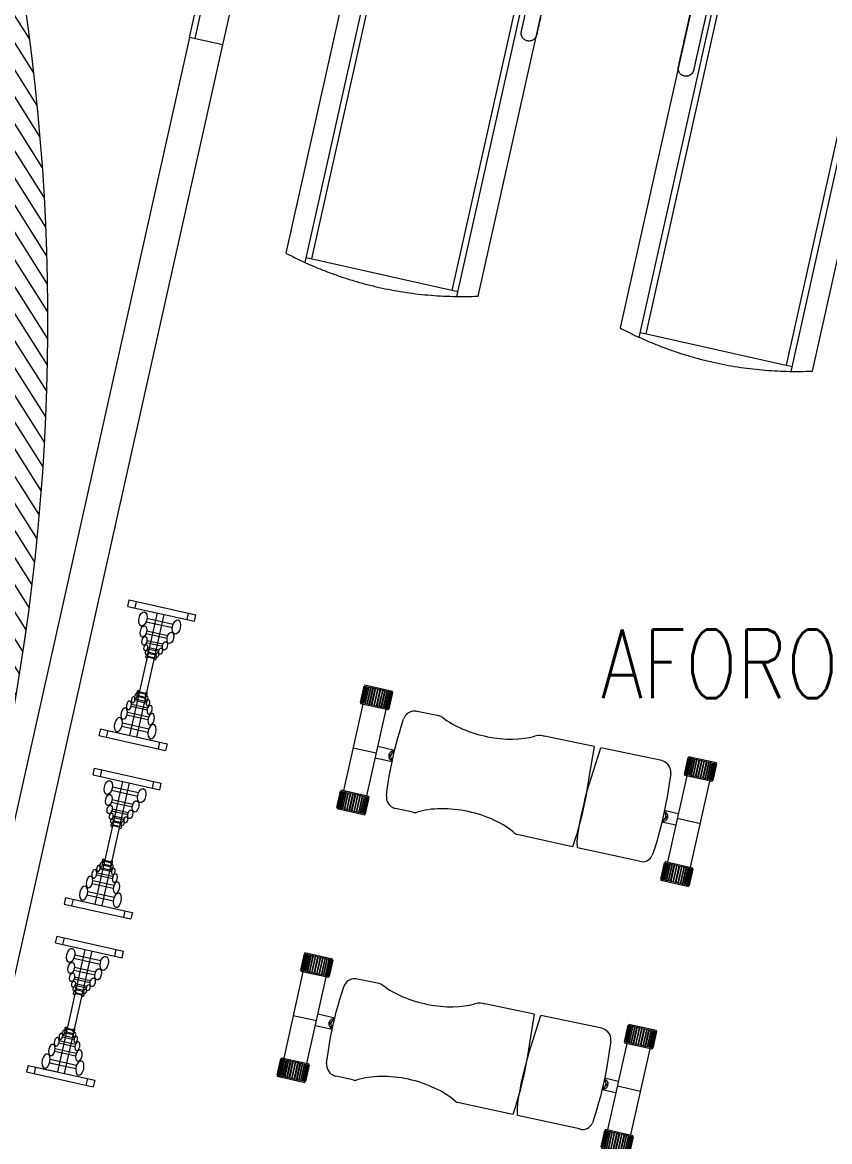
# Model space of a CAD drawing. Header units: inches. Extents: x 0 to 766, y -245 to 236.
# Drawn here: x 203.044 to 206.579, y 89.354 to 94.25 of the extents above; entities that cross this region are included whole.
import ezdxf

# ---------------------------------------------------------------- set-up
doc = ezdxf.new("R2010")
doc.units = ezdxf.units.IN
doc.header["$MEASUREMENT"] = 0
doc.set_wipeout_variables(frame=1)
doc.linetypes.add('HIDDEN', pattern=[0.375, 0.25, -0.125])
for name, color, linetype, lineweight in [('1P$0$A-ESTRUCTURA-HATCH', 251, 'Continuous', 9), ('1P$0$A-ESTRUCTURA-MUROS', 251, 'Continuous', 9), ('1P$0$A-MUROS', 251, 'Continuous', 9), ('A-BARANDAS', 251, 'Continuous', 9), ('DLP_ETAPAS', 251, 'Continuous', 9), ('DLP_HATCH', 251, 'Continuous', 9), ('DLP_MOBILIARIO', 251, 'Continuous', 9), ('DLP_MOBILIARIO FIJO', 251, 'Continuous', 9), ('DLP_MUROS', 251, 'Continuous', 9), ('DLP_PROYECCIONES', 251, 'HIDDEN', 9), ('DLP_TEXTO AMBIENTE', 251, 'Continuous', 9)]:
    doc.layers.add(name, color=color, linetype=linetype, lineweight=lineweight)
doc.styles.add('R100-200', font='romans.shx', dxfattribs={"width": 0.8, "height": 0.3})

# ---------------------------------------------------------------- blocks, each defined once
blk = doc.blocks.new('TEXTOS_PG')
at = {"layer": 'DLP_TEXTO AMBIENTE', "style": 'R100-200', "width": 0.8}
blk.add_text('AFORO: 9 PERSONAS', height=0.3, dxfattribs=at).set_placement((37.471, 61.463, 0))
blk = doc.blocks.new('vr08-11')
for p, q in [((11.4075, 3.1329), (11.5196, 3.1329)), ((11.4075, 2.5031), (11.5196, 2.5031))]:
    blk.add_line(p, q)
for points in [[(9.5062, 3.2498), (11.5061, 3.2498)], [(9.4846, 3.1583), (11.1148, 3.1583)], [(9.5062, 2.4777), (9.5062, 3.1583)], [(9.5062, 3.1329), (11.1346, 3.1329)], [(11.3266, 3.0066), (11.4172, 2.9938)], [(11.217, 2.9644), (11.4851, 2.9644), (11.4851, 2.818)], [(11.2444, 2.9405), (11.4612, 2.9405), (11.4612, 2.818)], [(11.4851, 2.818), (11.4851, 2.6716), (11.217, 2.6716)], [(11.4612, 2.818), (11.4612, 2.6955), (11.2444, 2.6955)], [(11.3266, 2.6294), (11.4172, 2.6422)], [(9.5062, 2.5031), (11.1346, 2.5031)], [(9.4846, 2.4777), (11.1148, 2.4777)], [(11.5061, 2.3862), (9.5062, 2.3862)]]:
    blk.add_lwpolyline(points)
for points, degree in [([(9.5062, 2.3862), (9.3918, 2.818), (9.5062, 3.2498)], 2), ([(11.5061, 3.2498), (11.5638, 2.818), (11.5061, 2.3862)], 2), ([(11.3207, 3.1528), (11.3099, 3.1589), (11.2881, 3.1705), (11.2459, 3.1691), (11.2557, 3.1365), (11.2593, 3.1247)], 5), ([(11.2593, 3.1247), (11.2728, 3.0795), (11.2864, 3.0344)], 2), ([(11.2864, 3.0344), (11.2892, 3.025), (11.292, 3.0157), (11.3073, 3.0093), (11.317, 3.0079), (11.3266, 3.0066)], 5), ([(11.4172, 2.9938), (11.4252, 2.9926), (11.4559, 2.9883), (11.4495, 3.0118), (11.4457, 3.019), (11.4418, 3.0262)], 5), ([(11.2513, 2.818), (11.2513, 2.8585), (11.2493, 2.8999), (11.2444, 2.9405)], 3), ([(11.2444, 2.6955), (11.2493, 2.7361), (11.2513, 2.7775), (11.2513, 2.818)], 3), ([(11.2593, 2.5113), (11.2728, 2.5564), (11.2864, 2.6016)], 2), ([(11.2864, 2.6016), (11.2892, 2.6109), (11.292, 2.6203), (11.3073, 2.6267), (11.317, 2.628), (11.3266, 2.6294)], 5), ([(11.4172, 2.6422), (11.4252, 2.6434), (11.4559, 2.6477), (11.4495, 2.6242), (11.4457, 2.617), (11.4418, 2.6098)], 5), ([(11.3207, 2.4832), (11.3099, 2.4771), (11.2881, 2.4654), (11.2459, 2.4669), (11.2557, 2.4995), (11.2593, 2.5113)], 5)]:
    blk.add_open_spline(points, degree=degree)
blk.add_rational_spline([(11.1288, 2.3862), (10.9542, 2.3862), (10.7797, 2.3862), (10.6773, 2.3862), (10.6573, 2.3862), (10.6432, 2.4003), (10.6432, 2.4203), (10.6432, 2.4402), (10.6573, 2.4544), (10.6773, 2.4544), (10.7424, 2.4544), (10.8797, 2.4544), (11.017, 2.4544), (11.047, 2.4544), (11.0951, 2.4593), (11.1416, 2.4936), (11.2021, 2.6629), (11.2021, 2.818), (11.2021, 2.973), (11.1416, 3.1424), (11.0951, 3.1767), (11.047, 3.1816), (11.017, 3.1816), (10.8797, 3.1816), (10.7424, 3.1816), (10.6773, 3.1816), (10.6573, 3.1816), (10.6432, 3.1957), (10.6432, 3.2157), (10.6432, 3.2357), (10.6573, 3.2498), (10.6773, 3.2498), (10.7797, 3.2498), (10.9542, 3.2498), (11.1288, 3.2498), (11.2333, 3.2498), (11.3989, 3.1627), (11.4871, 3.0351), (11.5061, 2.9193), (11.5061, 2.818), (11.5061, 2.7167), (11.4871, 2.6009), (11.3989, 2.4733), (11.2333, 2.3862), (11.1288, 2.3862)], [1, 1, 1, 1, 0.804737854124, 0.804737854124, 1, 0.804737854124, 0.804737854124, 1, 1, 1, 1, 1, 1, 1, 1, 1, 1, 1, 1, 1, 1, 1, 1, 1, 0.804737854124, 0.804737854124, 1, 0.804737854124, 0.804737854124, 1, 1, 1, 1, 1, 1, 1, 1, 1, 1, 1, 1, 1, 1], degree=3, knots=[-5.094666, -5.094666, -5.094666, -5.094666, -3.743452, -3.743452, -3.743452, -3.392151, -3.392151, -3.392151, -3.04085, -3.04085, -3.04085, -1.689636, -1.689636, -1.689636, -1.126424, -0.563212, 0, 0, 0, 0.563212, 1.126424, 1.689636, 1.689636, 1.689636, 3.04085, 3.04085, 3.04085, 3.392151, 3.392151, 3.392151, 3.743452, 3.743452, 3.743452, 5.094666, 5.094666, 5.094666, 5.849084, 6.603501, 7.357918, 7.357918, 7.357918, 8.112336, 8.866753, 9.621171, 9.621171, 9.621171, 9.621171])
for points, knots in [([(11.4418, 3.0262), (11.4254, 3.0567), (11.3943, 3.1039), (11.3477, 3.137), (11.3207, 3.1528)], [2.5835154, 2.5835154, 2.5835154, 2.5835154, 2.8967464, 3.1775319, 3.1775319, 3.1775319, 3.1775319]), ([(11.2274, 2.818), (11.2274, 2.8611), (11.2249, 2.9102), (11.2179, 2.9586), (11.217, 2.9644)], [0, 0, 0, 0, 0.4247475, 0.4820691, 0.4820691, 0.4820691, 0.4820691]), ([(11.217, 2.6716), (11.2179, 2.6773), (11.2249, 2.7258), (11.2274, 2.7748), (11.2274, 2.818)], [3.2018755, 3.2018755, 3.2018755, 3.2018755, 3.2591971, 3.6839446, 3.6839446, 3.6839446, 3.6839446]), ([(11.4418, 2.6098), (11.4254, 2.5793), (11.3943, 2.532), (11.3477, 2.499), (11.3207, 2.4832)], [2.5835154, 2.5835154, 2.5835154, 2.5835154, 2.8967464, 3.1775319, 3.1775319, 3.1775319, 3.1775319])]:
    blk.add_open_spline(points, degree=3, knots=knots)
blk = doc.blocks.new('xref_plantas_torre c y d-2020.07.30$0$fjui')
for p, q in [((2894.7916, 1358.3697), (2894.7693, 1358.3696)), ((2895.2058, 1358.3697), (2895.2281, 1358.3696)), ((2894.7916, 1358.3447), (2894.7693, 1358.3446)), ((2895.2058, 1358.3447), (2895.2281, 1358.3446)), ((2894.8143, 1358.2136), (2894.8144, 1358.3021)), ((2894.826, 1358.2135), (2894.826, 1358.3024)), ((2894.8549, 1358.223), (2894.8549, 1358.2938)), ((2894.8643, 1358.223), (2894.8643, 1358.2941)), ((2894.8854, 1358.2323), (2894.8855, 1358.2866)), ((2894.8926, 1358.2323), (2894.8926, 1358.2868)), ((2894.907, 1358.2404), (2894.907, 1358.2792)), ((2894.9121, 1358.2404), (2894.9121, 1358.2794)), ((2895.0823, 1358.2373), (2895.0823, 1358.2763)), ((2895.0875, 1358.2373), (2895.0875, 1358.2761)), ((2895.1019, 1358.2292), (2895.1019, 1358.2837)), ((2895.109, 1358.2292), (2895.109, 1358.2835)), ((2895.1302, 1358.2199), (2895.1302, 1358.291)), ((2895.1396, 1358.2199), (2895.1395, 1358.2907)), ((2895.1684, 1358.2104), (2895.1684, 1358.2993)), ((2895.1802, 1358.2105), (2895.1801, 1358.299)), ((2894.922, 1358.2465), (2894.922, 1358.2747)), ((2894.9257, 1358.2465), (2894.9257, 1358.2748)), ((2894.9355, 1358.2504), (2894.9356, 1358.272)), ((2894.9384, 1358.2504), (2894.9384, 1358.2721)), ((2895.0561, 1358.2473), (2895.0561, 1358.269)), ((2895.0589, 1358.2473), (2895.0589, 1358.2689)), ((2895.0688, 1358.2434), (2895.0688, 1358.2717)), ((2895.0725, 1358.2434), (2895.0725, 1358.2716)), ((2894.7916, 1358.1691), (2894.7693, 1358.1692)), ((2895.2058, 1358.1691), (2895.2281, 1358.1692)), ((2894.7916, 1358.1441), (2894.7693, 1358.1442)), ((2895.2058, 1358.1441), (2895.2281, 1358.1442))]:
    blk.add_line(p, q)
at = {"linetype": 'Continuous', "lineweight": 15}
for p, q in [((2894.7693, 1358.3696), (2894.7693, 1358.1442)), ((2894.7916, 1358.3697), (2894.7916, 1358.2695)), ((2895.2058, 1358.3697), (2895.2058, 1358.1442)), ((2895.2281, 1358.3697), (2895.2281, 1358.1442))]:
    blk.add_line(p, q, dxfattribs=at)
at = {"linetype": 'Continuous', "lineweight": 15, "extrusion": (0, 0, -1)}
blk.add_line((2894.7916, 1358.3697), (2894.7916, 1358.1442), dxfattribs=at)
at = {"linetype": 'Continuous', "lineweight": 15, "extrusion": (0.949636, -1e-16, 0.313355)}
for p, q in [((2894.7916, 1358.2695), (2895.2058, 1358.2695)), ((2895.2058, 1358.2472), (2894.7916, 1358.2472))]:
    blk.add_line(p, q, dxfattribs=at)
at = {"linetype": 'Continuous', "lineweight": 15, "extrusion": (1e-16, 1, 0)}
blk.add_line((2894.7916, 1358.2695), (2895.2058, 1358.2695), dxfattribs=at)
at = {"linetype": 'Continuous', "lineweight": 15, "extrusion": (-1e-16, -1, 0)}
blk.add_line((2895.2058, 1358.2472), (2894.7916, 1358.2472), dxfattribs=at)
at = {"extrusion": (0, 0, -1)}
for centre, major_axis in [((2894.8184, 1358.3149), (-0.0237, 0)), ((2894.8582, 1358.3041), (-0.019, 0)), ((2894.888, 1358.2944), (-0.0145, 0)), ((2894.9088, 1358.2849), (-0.0104, 0)), ((2894.9233, 1358.2787), (-0.00753, 0)), ((2894.9365, 1358.2751), (-0.00577, 0)), ((2894.9095, 1358.2348), (-0.0104, 0)), ((2894.9238, 1358.2425), (-0.00753, 0)), ((2894.9369, 1358.2474), (-0.00577, 0)), ((2894.82, 1358.201), (-0.0237, 0)), ((2894.8595, 1358.2129), (-0.019, 0)), ((2894.8889, 1358.2246), (-0.0145, 0))]:
    blk.add_ellipse(centre, major_axis=major_axis, ratio=0.548977, dxfattribs=at)
for centre, major_axis in [((2895.176, 1358.3118), (0.0237, 0)), ((2895.0579, 1358.272), (0.00577, 0)), ((2895.0712, 1358.2756), (0.00753, 0)), ((2895.0857, 1358.2818), (0.0104, 0)), ((2895.1065, 1358.2913), (0.0145, 0)), ((2895.1363, 1358.301), (0.019, 0)), ((2895.0575, 1358.2443), (0.00577, 0)), ((2895.0707, 1358.2394), (0.00753, 0)), ((2895.085, 1358.2317), (0.0104, 0)), ((2895.1055, 1358.2215), (0.0145, 0)), ((2895.135, 1358.2098), (0.019, 0)), ((2895.1744, 1358.1979), (0.0237, 0))]:
    blk.add_ellipse(centre, major_axis=major_axis, ratio=0.548977)
blk = doc.blocks.new('xref_plantas_torre c y d-2020.07.30$0$UB300')
at = {"linetype": 'ByBlock'}
for p, q in [((2958.6032, 1350.4181), (2958.6032, 1350.3626)), ((2958.6032, 1350.4181), (2958.6036, 1350.4181)), ((2958.6036, 1350.3626), (2958.6036, 1350.4181)), ((2958.6037, 1350.4181), (2958.6036, 1350.4181)), ((2958.6037, 1350.4181), (2958.6037, 1350.3626)), ((2958.6037, 1350.4181), (2958.6055, 1350.4181)), ((2958.6046, 1350.4223), (2958.6046, 1350.4181)), ((2958.6046, 1350.4223), (2958.6145, 1350.4223)), ((2958.6055, 1350.3626), (2958.6055, 1350.4181)), ((2958.6056, 1350.4181), (2958.6055, 1350.4181)), ((2958.6056, 1350.4181), (2958.6056, 1350.3626)), ((2958.6056, 1350.4181), (2958.6087, 1350.4181)), ((2958.6087, 1350.3626), (2958.6087, 1350.4181)), ((2958.609, 1350.4181), (2958.6087, 1350.4181)), ((2958.609, 1350.4181), (2958.609, 1350.3626)), ((2958.609, 1350.4181), (2958.6132, 1350.4181)), ((2958.6132, 1350.3626), (2958.6132, 1350.4181)), ((2958.6136, 1350.4181), (2958.6132, 1350.4181)), ((2958.6136, 1350.4181), (2958.6136, 1350.3626)), ((2958.6136, 1350.4181), (2958.6188, 1350.4181)), ((2958.6145, 1350.4223), (2958.6981, 1350.4223)), ((2958.6188, 1350.3626), (2958.6188, 1350.4181)), ((2958.6193, 1350.4181), (2958.6188, 1350.4181)), ((2958.6193, 1350.4181), (2958.6193, 1350.3626)), ((2958.6193, 1350.4181), (2958.6255, 1350.4181)), ((2958.6255, 1350.3626), (2958.6255, 1350.4181)), ((2958.626, 1350.4181), (2958.6255, 1350.4181)), ((2958.626, 1350.4181), (2958.626, 1350.3626)), ((2958.626, 1350.4181), (2958.6329, 1350.4181)), ((2958.6329, 1350.3626), (2958.6329, 1350.4181)), ((2958.6335, 1350.4181), (2958.6329, 1350.4181)), ((2958.6335, 1350.4181), (2958.6335, 1350.3626)), ((2958.6335, 1350.4181), (2958.6335, 1350.3626)), ((2958.6335, 1350.4181), (2958.6409, 1350.4181)), ((2958.6409, 1350.3626), (2958.6409, 1350.4181)), ((2958.6412, 1350.4181), (2958.6409, 1350.4181)), ((2958.6412, 1350.4181), (2958.6412, 1350.3626)), ((2958.6415, 1350.4181), (2958.6415, 1350.3626)), ((2958.6415, 1350.4181), (2958.6493, 1350.4181)), ((2958.6493, 1350.4181), (2958.6493, 1350.3626)), ((2958.6493, 1350.3626), (2958.6493, 1350.4181)), ((2958.6493, 1350.4181), (2958.6493, 1350.4181)), ((2958.6499, 1350.4181), (2958.6499, 1350.3626)), ((2958.6499, 1350.4181), (2958.6576, 1350.4181)), ((2958.6576, 1350.3626), (2958.6576, 1350.4181)), ((2958.6581, 1350.4181), (2958.6581, 1350.3626)), ((2958.6582, 1350.4181), (2958.6581, 1350.4181)), ((2958.6582, 1350.4181), (2958.6582, 1350.3626)), ((2958.6582, 1350.4181), (2958.6658, 1350.4181)), ((2958.6658, 1350.3626), (2958.6658, 1350.4181)), ((2958.666, 1350.4181), (2958.666, 1350.3626)), ((2958.6664, 1350.4181), (2958.666, 1350.4181)), ((2958.6664, 1350.4181), (2958.6664, 1350.3626)), ((2958.6664, 1350.4181), (2958.6736, 1350.4181)), ((2958.6736, 1350.3626), (2958.6736, 1350.4181)), ((2958.6741, 1350.4181), (2958.6736, 1350.4181)), ((2958.6741, 1350.4181), (2958.6741, 1350.3626)), ((2958.6741, 1350.4181), (2958.6806, 1350.4181)), ((2958.6806, 1350.3626), (2958.6806, 1350.4181)), ((2958.6811, 1350.4181), (2958.6806, 1350.4181)), ((2958.6811, 1350.4181), (2958.6811, 1350.3626)), ((2958.6811, 1350.4181), (2958.6868, 1350.4181)), ((2958.6868, 1350.3626), (2958.6868, 1350.4181)), ((2958.6872, 1350.4181), (2958.6868, 1350.4181)), ((2958.6872, 1350.4181), (2958.6872, 1350.3626)), ((2958.6872, 1350.4181), (2958.6919, 1350.4181)), ((2958.6919, 1350.3626), (2958.6919, 1350.4181)), ((2958.6923, 1350.4181), (2958.6919, 1350.4181)), ((2958.6923, 1350.4181), (2958.6923, 1350.3626)), ((2958.6923, 1350.4181), (2958.6958, 1350.4181)), ((2958.6958, 1350.3626), (2958.6958, 1350.4181)), ((2958.696, 1350.4181), (2958.6958, 1350.4181)), ((2958.696, 1350.4181), (2958.696, 1350.3626)), ((2958.696, 1350.4181), (2958.6983, 1350.4181)), ((2958.6981, 1350.4181), (2958.6981, 1350.4223)), ((2958.6983, 1350.3626), (2958.6983, 1350.4181)), ((2958.6984, 1350.4181), (2958.6983, 1350.4181)), ((2958.6984, 1350.4181), (2958.6984, 1350.3626)), ((2958.6984, 1350.4181), (2958.6994, 1350.4181)), ((2958.6994, 1350.3626), (2958.6994, 1350.4181)), ((2958.6994, 1350.4181), (2958.6994, 1350.3626)), ((2958.6994, 1350.4181), (2958.6994, 1350.4181)), ((2958.6994, 1350.4181), (2958.6995, 1350.4181)), ((2958.6995, 1350.3626), (2958.6995, 1350.4181)), ((2959.6981, 1350.4213), (2959.6981, 1350.3657)), ((2959.6981, 1350.4213), (2959.6985, 1350.4213)), ((2959.6985, 1350.3657), (2959.6985, 1350.4213)), ((2959.6986, 1350.4213), (2959.6985, 1350.4213)), ((2959.6986, 1350.4213), (2959.6986, 1350.3657)), ((2959.6986, 1350.4213), (2959.7003, 1350.4213)), ((2959.6995, 1350.4254), (2959.6995, 1350.4213)), ((2959.6995, 1350.4254), (2959.7094, 1350.4254)), ((2959.7003, 1350.3657), (2959.7003, 1350.4213)), ((2959.7005, 1350.4213), (2959.7003, 1350.4213)), ((2959.7005, 1350.4213), (2959.7005, 1350.3657)), ((2959.7005, 1350.4213), (2959.7036, 1350.4213)), ((2959.7036, 1350.3657), (2959.7036, 1350.4213)), ((2959.7039, 1350.4213), (2959.7036, 1350.4213)), ((2959.7039, 1350.4213), (2959.7039, 1350.3657)), ((2959.7039, 1350.4213), (2959.7081, 1350.4213)), ((2959.7081, 1350.3657), (2959.7081, 1350.4213)), ((2959.7084, 1350.4213), (2959.7081, 1350.4213)), ((2959.7084, 1350.4213), (2959.7084, 1350.3657)), ((2959.7084, 1350.4213), (2959.7137, 1350.4213)), ((2959.7094, 1350.4254), (2959.793, 1350.4254)), ((2959.7137, 1350.3657), (2959.7137, 1350.4213)), ((2959.7142, 1350.4213), (2959.7137, 1350.4213)), ((2959.7142, 1350.4213), (2959.7142, 1350.3657)), ((2959.7142, 1350.4213), (2959.7204, 1350.4213)), ((2959.7204, 1350.3657), (2959.7204, 1350.4213)), ((2959.7209, 1350.4213), (2959.7204, 1350.4213)), ((2959.7209, 1350.4213), (2959.7209, 1350.3657)), ((2959.7209, 1350.4213), (2959.7278, 1350.4213)), ((2959.7278, 1350.3657), (2959.7278, 1350.4213)), ((2959.7284, 1350.4213), (2959.7278, 1350.4213)), ((2959.7284, 1350.4213), (2959.7284, 1350.3657)), ((2959.7284, 1350.4213), (2959.7284, 1350.3657)), ((2959.7284, 1350.4213), (2959.7358, 1350.4213)), ((2959.7358, 1350.3657), (2959.7358, 1350.4213)), ((2959.7361, 1350.4213), (2959.7358, 1350.4213)), ((2959.7361, 1350.4213), (2959.7361, 1350.3657)), ((2959.7364, 1350.4213), (2959.7364, 1350.3657)), ((2959.7364, 1350.4213), (2959.7442, 1350.4213)), ((2959.7442, 1350.4213), (2959.7442, 1350.3657)), ((2959.7442, 1350.3657), (2959.7442, 1350.4213)), ((2959.7442, 1350.4213), (2959.7442, 1350.4213)), ((2959.7448, 1350.4213), (2959.7448, 1350.3657)), ((2959.7448, 1350.4213), (2959.7525, 1350.4213)), ((2959.7525, 1350.3657), (2959.7525, 1350.4213)), ((2959.753, 1350.4213), (2959.753, 1350.3657)), ((2959.7531, 1350.4213), (2959.753, 1350.4213)), ((2959.7531, 1350.4213), (2959.7531, 1350.3657)), ((2959.7531, 1350.4213), (2959.7607, 1350.4213)), ((2959.7607, 1350.3657), (2959.7607, 1350.4213)), ((2959.7609, 1350.4213), (2959.7609, 1350.3657)), ((2959.7613, 1350.4213), (2959.7609, 1350.4213)), ((2959.7613, 1350.4213), (2959.7613, 1350.3657)), ((2959.7613, 1350.4213), (2959.7685, 1350.4213)), ((2959.7685, 1350.3657), (2959.7685, 1350.4213)), ((2959.769, 1350.4213), (2959.7685, 1350.4213)), ((2959.769, 1350.4213), (2959.769, 1350.3657)), ((2959.769, 1350.4213), (2959.7755, 1350.4213)), ((2959.7755, 1350.3657), (2959.7755, 1350.4213)), ((2959.776, 1350.4213), (2959.7755, 1350.4213)), ((2959.776, 1350.4213), (2959.776, 1350.3657)), ((2959.776, 1350.4213), (2959.7817, 1350.4213)), ((2959.7817, 1350.3657), (2959.7817, 1350.4213)), ((2959.7821, 1350.4213), (2959.7817, 1350.4213)), ((2959.7821, 1350.4213), (2959.7821, 1350.3657)), ((2959.7821, 1350.4213), (2959.7868, 1350.4213)), ((2959.7868, 1350.3657), (2959.7868, 1350.4213)), ((2959.7872, 1350.4213), (2959.7868, 1350.4213)), ((2959.7872, 1350.4213), (2959.7872, 1350.3657)), ((2959.7872, 1350.4213), (2959.7907, 1350.4213)), ((2959.7907, 1350.3657), (2959.7907, 1350.4213)), ((2959.7909, 1350.4213), (2959.7907, 1350.4213)), ((2959.7909, 1350.4213), (2959.7909, 1350.3657)), ((2959.7909, 1350.4213), (2959.7932, 1350.4213)), ((2959.793, 1350.4213), (2959.793, 1350.4254)), ((2959.7932, 1350.3657), (2959.7932, 1350.4213)), ((2959.7933, 1350.4213), (2959.7932, 1350.4213)), ((2959.7933, 1350.4213), (2959.7933, 1350.3657)), ((2959.7933, 1350.4213), (2959.7943, 1350.4213)), ((2959.7943, 1350.3657), (2959.7943, 1350.4213)), ((2959.7943, 1350.3657), (2959.7943, 1350.4213)), ((2959.7943, 1350.4213), (2959.7943, 1350.3657)), ((2959.7943, 1350.4213), (2959.7943, 1350.4213)), ((2959.7943, 1350.4213), (2959.7943, 1350.4213)), ((2958.7817, 1350.3761), (2958.9908, 1350.3775)), ((2958.9844, 1350.3772), (2958.9909, 1350.3772)), ((2959.007, 1350.3774), (2959.194, 1350.3785)), ((2959.5471, 1350.3814), (2959.605, 1350.3818)), ((2958.6036, 1350.3626), (2958.6032, 1350.3626)), ((2958.6036, 1350.3626), (2958.6037, 1350.3626)), ((2958.6055, 1350.3626), (2958.6037, 1350.3626)), ((2958.6046, 1350.3626), (2958.6046, 1350.3584)), ((2958.6981, 1350.3584), (2958.6046, 1350.3584)), ((2958.6055, 1350.3626), (2958.6056, 1350.3626)), ((2958.6087, 1350.3626), (2958.6056, 1350.3626)), ((2958.6087, 1350.3626), (2958.609, 1350.3626)), ((2958.6132, 1350.3626), (2958.609, 1350.3626)), ((2958.6121, 1350.3584), (2958.6121, 1350.067)), ((2958.6132, 1350.3626), (2958.6136, 1350.3626)), ((2958.6188, 1350.3626), (2958.6136, 1350.3626)), ((2958.6188, 1350.3626), (2958.6193, 1350.3626)), ((2958.6255, 1350.3626), (2958.6193, 1350.3626)), ((2958.6255, 1350.3626), (2958.626, 1350.3626)), ((2958.6329, 1350.3626), (2958.626, 1350.3626)), ((2958.6329, 1350.3626), (2958.6335, 1350.3626)), ((2958.6409, 1350.3626), (2958.6335, 1350.3626)), ((2958.6409, 1350.3626), (2958.6412, 1350.3626)), ((2958.6493, 1350.3626), (2958.6415, 1350.3626)), ((2958.6493, 1350.3626), (2958.6493, 1350.3626)), ((2958.6576, 1350.3626), (2958.6499, 1350.3626)), ((2958.6581, 1350.3626), (2958.6582, 1350.3626)), ((2958.6658, 1350.3626), (2958.6582, 1350.3626)), ((2958.666, 1350.3626), (2958.6664, 1350.3626)), ((2958.6736, 1350.3626), (2958.6664, 1350.3626)), ((2958.6736, 1350.3626), (2958.6741, 1350.3626)), ((2958.6806, 1350.3626), (2958.6741, 1350.3626)), ((2958.6806, 1350.3626), (2958.6811, 1350.3626)), ((2958.6868, 1350.3626), (2958.6811, 1350.3626)), ((2958.6868, 1350.3626), (2958.6872, 1350.3626)), ((2958.6919, 1350.3626), (2958.6872, 1350.3626)), ((2958.6906, 1350.067), (2958.6906, 1350.3584)), ((2958.6919, 1350.3626), (2958.6923, 1350.3626)), ((2958.6958, 1350.3626), (2958.6923, 1350.3626)), ((2958.6958, 1350.3626), (2958.696, 1350.3626)), ((2958.6983, 1350.3626), (2958.696, 1350.3626)), ((2958.6981, 1350.3584), (2958.6981, 1350.3626)), ((2958.6983, 1350.3626), (2958.6984, 1350.3626)), ((2958.6994, 1350.3626), (2958.6984, 1350.3626)), ((2958.6994, 1350.3626), (2958.6994, 1350.3626)), ((2958.6995, 1350.3626), (2958.6994, 1350.3626)), ((2959.6985, 1350.3657), (2959.6981, 1350.3657)), ((2959.6985, 1350.3657), (2959.6986, 1350.3657)), ((2959.7003, 1350.3657), (2959.6986, 1350.3657)), ((2959.6995, 1350.3657), (2959.6995, 1350.3616)), ((2959.793, 1350.3616), (2959.6995, 1350.3616)), ((2959.7003, 1350.3657), (2959.7005, 1350.3657)), ((2959.7036, 1350.3657), (2959.7005, 1350.3657)), ((2959.7036, 1350.3657), (2959.7039, 1350.3657)), ((2959.7081, 1350.3657), (2959.7039, 1350.3657)), ((2959.707, 1350.3616), (2959.707, 1350.0702)), ((2959.7081, 1350.3657), (2959.7084, 1350.3657)), ((2959.7137, 1350.3657), (2959.7084, 1350.3657)), ((2959.7137, 1350.3657), (2959.7142, 1350.3657)), ((2959.7204, 1350.3657), (2959.7142, 1350.3657)), ((2959.7204, 1350.3657), (2959.7209, 1350.3657)), ((2959.7278, 1350.3657), (2959.7209, 1350.3657)), ((2959.7278, 1350.3657), (2959.7284, 1350.3657)), ((2959.7358, 1350.3657), (2959.7284, 1350.3657)), ((2959.7358, 1350.3657), (2959.7361, 1350.3657)), ((2959.7442, 1350.3657), (2959.7364, 1350.3657)), ((2959.7442, 1350.3657), (2959.7442, 1350.3657)), ((2959.7525, 1350.3657), (2959.7448, 1350.3657)), ((2959.753, 1350.3657), (2959.7531, 1350.3657)), ((2959.7607, 1350.3657), (2959.7531, 1350.3657)), ((2959.7609, 1350.3657), (2959.7613, 1350.3657)), ((2959.7685, 1350.3657), (2959.7613, 1350.3657)), ((2959.7685, 1350.3657), (2959.769, 1350.3657)), ((2959.7755, 1350.3657), (2959.769, 1350.3657)), ((2959.7755, 1350.3657), (2959.776, 1350.3657)), ((2959.7817, 1350.3657), (2959.776, 1350.3657)), ((2959.7817, 1350.3657), (2959.7821, 1350.3657)), ((2959.7868, 1350.3657), (2959.7821, 1350.3657)), ((2959.7854, 1350.0702), (2959.7854, 1350.3616)), ((2959.7868, 1350.3657), (2959.7872, 1350.3657)), ((2959.7907, 1350.3657), (2959.7872, 1350.3657)), ((2959.7907, 1350.3657), (2959.7909, 1350.3657)), ((2959.7932, 1350.3657), (2959.7909, 1350.3657)), ((2959.793, 1350.3616), (2959.793, 1350.3657)), ((2959.7932, 1350.3657), (2959.7933, 1350.3657)), ((2959.7943, 1350.3657), (2959.7933, 1350.3657)), ((2959.7943, 1350.3657), (2959.7943, 1350.3657)), ((2959.7943, 1350.3657), (2959.7943, 1350.3657)), ((2958.7375, 1350.233), (2958.6906, 1350.233)), ((2958.7372, 1350.2302), (2958.7365, 1350.2302)), ((2959.6498, 1350.2344), (2959.707, 1350.2345)), ((2959.6505, 1350.2305), (2959.6498, 1350.2305)), ((2958.6906, 1350.2102), (2958.6121, 1350.2102)), ((2958.7379, 1350.1941), (2958.6906, 1350.1941)), ((2958.7257, 1350.2146), (2958.7262, 1350.215)), ((2958.7257, 1350.2132), (2958.7257, 1350.2146)), ((2958.7264, 1350.2146), (2958.7257, 1350.2146)), ((2958.7257, 1350.2132), (2958.7261, 1350.2123)), ((2958.7265, 1350.2132), (2958.7257, 1350.2132)), ((2958.7261, 1350.2159), (2958.7258, 1350.2155)), ((2958.726, 1350.2118), (2958.7263, 1350.2114)), ((2958.7261, 1350.2159), (2958.7261, 1350.216)), ((2958.7261, 1350.2123), (2958.7265, 1350.2128)), ((2958.7266, 1350.2141), (2958.7262, 1350.215)), ((2958.7266, 1350.2141), (2958.7265, 1350.2128)), ((2958.7365, 1350.1984), (2958.7372, 1350.1984)), ((2959.6497, 1350.1957), (2959.707, 1350.1956)), ((2959.6498, 1350.1988), (2959.6505, 1350.1988)), ((2959.6604, 1350.2148), (2959.6605, 1350.2162)), ((2959.6604, 1350.2148), (2959.6608, 1350.2139)), ((2959.6609, 1350.2167), (2959.6605, 1350.2162)), ((2959.6605, 1350.2157), (2959.6613, 1350.2158)), ((2959.6606, 1350.2144), (2959.6613, 1350.2144)), ((2959.661, 1350.2172), (2959.6607, 1350.2176)), ((2959.6613, 1350.2144), (2959.6608, 1350.2139)), ((2959.6613, 1350.2158), (2959.6609, 1350.2167)), ((2959.6609, 1350.213), (2959.6612, 1350.2134)), ((2959.6609, 1350.213), (2959.6609, 1350.213)), ((2959.6613, 1350.2158), (2959.6613, 1350.2144)), ((2959.707, 1350.2184), (2959.7854, 1350.2184)), ((2958.6032, 1350.0629), (2958.6032, 1350.0073)), ((2958.6032, 1350.0073), (2958.6032, 1350.0629)), ((2958.6033, 1350.0629), (2958.6032, 1350.0629)), ((2958.6032, 1350.0629), (2958.6032, 1350.0629)), ((2958.6033, 1350.0629), (2958.6033, 1350.0073)), ((2958.6033, 1350.0629), (2958.6042, 1350.0629)), ((2958.6042, 1350.0073), (2958.6042, 1350.0629)), ((2958.6044, 1350.0629), (2958.6042, 1350.0629)), ((2958.6044, 1350.0629), (2958.6044, 1350.0073)), ((2958.6044, 1350.0629), (2958.6066, 1350.0629)), ((2958.6046, 1350.067), (2958.6046, 1350.0629)), ((2958.6046, 1350.067), (2958.6981, 1350.067)), ((2958.6066, 1350.0073), (2958.6066, 1350.0629)), ((2958.6069, 1350.0629), (2958.6066, 1350.0629)), ((2958.6069, 1350.0629), (2958.6069, 1350.0073)), ((2958.6069, 1350.0629), (2958.6104, 1350.0629)), ((2958.6104, 1350.0073), (2958.6104, 1350.0629)), ((2958.6107, 1350.0629), (2958.6104, 1350.0629)), ((2958.6107, 1350.0629), (2958.6107, 1350.0073)), ((2958.6107, 1350.0629), (2958.6154, 1350.0629)), ((2958.6154, 1350.0073), (2958.6154, 1350.0629)), ((2958.6159, 1350.0629), (2958.6154, 1350.0629)), ((2958.6159, 1350.0629), (2958.6159, 1350.0073)), ((2958.6159, 1350.0629), (2958.6215, 1350.0629)), ((2958.6215, 1350.0073), (2958.6215, 1350.0629)), ((2958.622, 1350.0629), (2958.6215, 1350.0629)), ((2958.622, 1350.0629), (2958.622, 1350.0073)), ((2958.622, 1350.0629), (2958.6286, 1350.0629)), ((2958.6286, 1350.0073), (2958.6286, 1350.0629)), ((2958.6291, 1350.0629), (2958.6286, 1350.0629)), ((2958.6291, 1350.0629), (2958.6291, 1350.0073)), ((2958.6291, 1350.0629), (2958.6363, 1350.0629)), ((2958.6363, 1350.0073), (2958.6363, 1350.0629)), ((2958.6367, 1350.0629), (2958.6363, 1350.0629)), ((2958.6367, 1350.0073), (2958.6367, 1350.0629)), ((2958.6369, 1350.0629), (2958.6369, 1350.0073)), ((2958.6369, 1350.0629), (2958.6444, 1350.0629)), ((2958.6444, 1350.0073), (2958.6444, 1350.0629)), ((2958.6446, 1350.0629), (2958.6444, 1350.0629)), ((2958.6446, 1350.0073), (2958.6446, 1350.0629)), ((2958.645, 1350.0629), (2958.645, 1350.0073)), ((2958.645, 1350.0629), (2958.6528, 1350.0629)), ((2958.6528, 1350.0073), (2958.6528, 1350.0629)), ((2958.6534, 1350.0073), (2958.6534, 1350.0629)), ((2958.6534, 1350.0629), (2958.6534, 1350.0073)), ((2958.6534, 1350.0629), (2958.6611, 1350.0629)), ((2958.6534, 1350.0629), (2958.6534, 1350.0629)), ((2958.6611, 1350.0073), (2958.6611, 1350.0629)), ((2958.6614, 1350.0073), (2958.6614, 1350.0629)), ((2958.6617, 1350.0629), (2958.6614, 1350.0629)), ((2958.6617, 1350.0629), (2958.6617, 1350.0073)), ((2958.6617, 1350.0629), (2958.6692, 1350.0629)), ((2958.6692, 1350.0073), (2958.6692, 1350.0629)), ((2958.6692, 1350.0073), (2958.6692, 1350.0629)), ((2958.6697, 1350.0629), (2958.6692, 1350.0629)), ((2958.6697, 1350.0629), (2958.6697, 1350.0073)), ((2958.6697, 1350.0629), (2958.6767, 1350.0629)), ((2958.6767, 1350.0073), (2958.6767, 1350.0629)), ((2958.6772, 1350.0629), (2958.6767, 1350.0629)), ((2958.6772, 1350.0629), (2958.6772, 1350.0073)), ((2958.6772, 1350.0629), (2958.6834, 1350.0629)), ((2958.6834, 1350.0073), (2958.6834, 1350.0629)), ((2958.6838, 1350.0629), (2958.6834, 1350.0629)), ((2958.6838, 1350.0629), (2958.6838, 1350.0073)), ((2958.6838, 1350.0629), (2958.6891, 1350.0629)), ((2958.6891, 1350.0073), (2958.6891, 1350.0629)), ((2958.6895, 1350.0629), (2958.6891, 1350.0629)), ((2958.6895, 1350.0629), (2958.6895, 1350.0073)), ((2958.6895, 1350.0629), (2958.6937, 1350.0629)), ((2958.6937, 1350.0073), (2958.6937, 1350.0629)), ((2958.694, 1350.0629), (2958.6937, 1350.0629)), ((2958.694, 1350.0629), (2958.694, 1350.0073)), ((2958.694, 1350.0629), (2958.697, 1350.0629)), ((2958.697, 1350.0073), (2958.697, 1350.0629)), ((2958.6972, 1350.0629), (2958.697, 1350.0629)), ((2958.6972, 1350.0629), (2958.6972, 1350.0073)), ((2958.6972, 1350.0629), (2958.699, 1350.0629)), ((2958.6981, 1350.0629), (2958.6981, 1350.067)), ((2958.699, 1350.0073), (2958.699, 1350.0629)), ((2958.699, 1350.0629), (2958.699, 1350.0073)), ((2958.699, 1350.0629), (2958.699, 1350.0629)), ((2958.699, 1350.0629), (2958.6995, 1350.0629)), ((2958.6995, 1350.0073), (2958.6995, 1350.0629)), ((2959.532, 1350.0526), (2959.6048, 1350.054)), ((2959.6981, 1350.066), (2959.6981, 1350.0105)), ((2959.6981, 1350.0105), (2959.6981, 1350.066)), ((2959.6982, 1350.066), (2959.6981, 1350.066)), ((2959.6981, 1350.066), (2959.6981, 1350.066)), ((2959.6982, 1350.066), (2959.6982, 1350.0105)), ((2959.6982, 1350.066), (2959.6991, 1350.066)), ((2959.6991, 1350.0105), (2959.6991, 1350.066)), ((2959.6993, 1350.066), (2959.6991, 1350.066)), ((2959.6993, 1350.066), (2959.6993, 1350.0105)), ((2959.6993, 1350.066), (2959.7015, 1350.066)), ((2959.6995, 1350.0702), (2959.6995, 1350.066)), ((2959.6995, 1350.0702), (2959.793, 1350.0702)), ((2959.7015, 1350.0105), (2959.7015, 1350.066)), ((2959.7018, 1350.066), (2959.7015, 1350.066)), ((2959.7018, 1350.066), (2959.7018, 1350.0105)), ((2959.7018, 1350.066), (2959.7053, 1350.066)), ((2959.7053, 1350.0105), (2959.7053, 1350.066)), ((2959.7056, 1350.066), (2959.7053, 1350.066)), ((2959.7056, 1350.066), (2959.7056, 1350.0105)), ((2959.7056, 1350.066), (2959.7103, 1350.066)), ((2959.7103, 1350.0105), (2959.7103, 1350.066)), ((2959.7107, 1350.066), (2959.7103, 1350.066)), ((2959.7107, 1350.066), (2959.7107, 1350.0105)), ((2959.7107, 1350.066), (2959.7164, 1350.066)), ((2959.7164, 1350.0105), (2959.7164, 1350.066)), ((2959.7169, 1350.066), (2959.7164, 1350.066)), ((2959.7169, 1350.066), (2959.7169, 1350.0105)), ((2959.7169, 1350.066), (2959.7235, 1350.066)), ((2959.7235, 1350.0105), (2959.7235, 1350.066)), ((2959.724, 1350.066), (2959.7235, 1350.066)), ((2959.724, 1350.066), (2959.724, 1350.0105)), ((2959.724, 1350.066), (2959.7312, 1350.066)), ((2959.7312, 1350.0105), (2959.7312, 1350.066)), ((2959.7316, 1350.066), (2959.7312, 1350.066)), ((2959.7316, 1350.0105), (2959.7316, 1350.066)), ((2959.7317, 1350.066), (2959.7317, 1350.0105)), ((2959.7317, 1350.066), (2959.7393, 1350.066)), ((2959.7393, 1350.0105), (2959.7393, 1350.066)), ((2959.7395, 1350.066), (2959.7393, 1350.066)), ((2959.7395, 1350.0105), (2959.7395, 1350.066)), ((2959.7399, 1350.066), (2959.7399, 1350.0105)), ((2959.7399, 1350.066), (2959.7477, 1350.066)), ((2959.7477, 1350.0105), (2959.7477, 1350.066)), ((2959.7483, 1350.0105), (2959.7483, 1350.066)), ((2959.7483, 1350.066), (2959.7483, 1350.0105)), ((2959.7483, 1350.066), (2959.756, 1350.066)), ((2959.7483, 1350.066), (2959.7483, 1350.066)), ((2959.756, 1350.0105), (2959.756, 1350.066)), ((2959.7563, 1350.0105), (2959.7563, 1350.066)), ((2959.7566, 1350.066), (2959.7563, 1350.066)), ((2959.7566, 1350.066), (2959.7566, 1350.0105)), ((2959.7566, 1350.066), (2959.7641, 1350.066)), ((2959.7641, 1350.0105), (2959.7641, 1350.066)), ((2959.7641, 1350.0105), (2959.7641, 1350.066)), ((2959.7646, 1350.066), (2959.7641, 1350.066)), ((2959.7646, 1350.066), (2959.7646, 1350.0105)), ((2959.7646, 1350.066), (2959.7715, 1350.066)), ((2959.7715, 1350.0105), (2959.7715, 1350.066)), ((2959.7721, 1350.066), (2959.7715, 1350.066)), ((2959.7721, 1350.066), (2959.7721, 1350.0105)), ((2959.7721, 1350.066), (2959.7783, 1350.066)), ((2959.7783, 1350.0105), (2959.7783, 1350.066)), ((2959.7787, 1350.066), (2959.7783, 1350.066)), ((2959.7787, 1350.066), (2959.7787, 1350.0105)), ((2959.7787, 1350.066), (2959.784, 1350.066)), ((2959.784, 1350.0105), (2959.784, 1350.066)), ((2959.7844, 1350.066), (2959.784, 1350.066)), ((2959.7844, 1350.066), (2959.7844, 1350.0105)), ((2959.7844, 1350.066), (2959.7886, 1350.066)), ((2959.7886, 1350.0105), (2959.7886, 1350.066)), ((2959.7889, 1350.066), (2959.7886, 1350.066)), ((2959.7889, 1350.066), (2959.7889, 1350.0105)), ((2959.7889, 1350.066), (2959.7919, 1350.066)), ((2959.7919, 1350.0105), (2959.7919, 1350.066)), ((2959.7921, 1350.066), (2959.7919, 1350.066)), ((2959.7921, 1350.066), (2959.7921, 1350.0105)), ((2959.7921, 1350.066), (2959.7939, 1350.066)), ((2959.793, 1350.066), (2959.793, 1350.0702)), ((2959.7939, 1350.0105), (2959.7939, 1350.066)), ((2959.7939, 1350.066), (2959.7939, 1350.0105)), ((2959.7939, 1350.066), (2959.7939, 1350.066)), ((2959.7939, 1350.066), (2959.7943, 1350.066)), ((2959.7943, 1350.0105), (2959.7943, 1350.066)), ((2958.6032, 1350.0073), (2958.6033, 1350.0073)), ((2958.6032, 1350.0073), (2958.6032, 1350.0073)), ((2958.6042, 1350.0073), (2958.6033, 1350.0073)), ((2958.6042, 1350.0073), (2958.6044, 1350.0073)), ((2958.6066, 1350.0073), (2958.6044, 1350.0073)), ((2958.6046, 1350.0073), (2958.6046, 1350.0032)), ((2958.6066, 1350.0073), (2958.6069, 1350.0073)), ((2958.6104, 1350.0073), (2958.6069, 1350.0073)), ((2958.6104, 1350.0073), (2958.6107, 1350.0073)), ((2958.6154, 1350.0073), (2958.6107, 1350.0073)), ((2958.6154, 1350.0073), (2958.6159, 1350.0073)), ((2958.6215, 1350.0073), (2958.6159, 1350.0073)), ((2958.6215, 1350.0073), (2958.622, 1350.0073)), ((2958.6286, 1350.0073), (2958.622, 1350.0073)), ((2958.6286, 1350.0073), (2958.6291, 1350.0073)), ((2958.6363, 1350.0073), (2958.6291, 1350.0073)), ((2958.6363, 1350.0073), (2958.6367, 1350.0073)), ((2958.6444, 1350.0073), (2958.6369, 1350.0073)), ((2958.6444, 1350.0073), (2958.6446, 1350.0073)), ((2958.6528, 1350.0073), (2958.645, 1350.0073)), ((2958.6611, 1350.0073), (2958.6534, 1350.0073)), ((2958.6534, 1350.0073), (2958.6534, 1350.0073)), ((2958.6614, 1350.0073), (2958.6617, 1350.0073)), ((2958.6692, 1350.0073), (2958.6617, 1350.0073)), ((2958.6692, 1350.0073), (2958.6697, 1350.0073)), ((2958.6767, 1350.0073), (2958.6697, 1350.0073)), ((2958.6767, 1350.0073), (2958.6772, 1350.0073)), ((2958.6834, 1350.0073), (2958.6772, 1350.0073)), ((2958.6834, 1350.0073), (2958.6838, 1350.0073)), ((2958.6891, 1350.0073), (2958.6838, 1350.0073)), ((2958.6891, 1350.0073), (2958.6895, 1350.0073)), ((2958.6937, 1350.0073), (2958.6895, 1350.0073)), ((2958.6937, 1350.0073), (2958.694, 1350.0073)), ((2958.697, 1350.0073), (2958.694, 1350.0073)), ((2958.697, 1350.0073), (2958.6972, 1350.0073)), ((2958.699, 1350.0073), (2958.6972, 1350.0073)), ((2958.6981, 1350.0032), (2958.6981, 1350.0073)), ((2958.699, 1350.0073), (2958.699, 1350.0073)), ((2958.6995, 1350.0073), (2958.699, 1350.0073)), ((2958.7603, 1350.0426), (2958.7715, 1350.0375)), ((2958.7715, 1350.0375), (2958.782, 1350.036)), ((2958.782, 1350.036), (2958.9877, 1350.0392)), ((2959.0103, 1350.0395), (2959.1768, 1350.0421)), ((2959.6981, 1350.0105), (2959.6982, 1350.0105)), ((2959.6981, 1350.0105), (2959.6981, 1350.0105)), ((2959.6991, 1350.0105), (2959.6982, 1350.0105)), ((2959.6991, 1350.0105), (2959.6993, 1350.0105)), ((2959.7015, 1350.0105), (2959.6993, 1350.0105)), ((2959.6995, 1350.0105), (2959.6995, 1350.0064)), ((2959.7015, 1350.0105), (2959.7018, 1350.0105)), ((2959.7053, 1350.0105), (2959.7018, 1350.0105)), ((2959.7053, 1350.0105), (2959.7056, 1350.0105)), ((2959.7103, 1350.0105), (2959.7056, 1350.0105)), ((2959.7103, 1350.0105), (2959.7107, 1350.0105)), ((2959.7164, 1350.0105), (2959.7107, 1350.0105)), ((2959.7164, 1350.0105), (2959.7169, 1350.0105)), ((2959.7235, 1350.0105), (2959.7169, 1350.0105)), ((2959.7235, 1350.0105), (2959.724, 1350.0105)), ((2959.7312, 1350.0105), (2959.724, 1350.0105)), ((2959.7312, 1350.0105), (2959.7316, 1350.0105)), ((2959.7393, 1350.0105), (2959.7317, 1350.0105)), ((2959.7393, 1350.0105), (2959.7395, 1350.0105)), ((2959.7477, 1350.0105), (2959.7399, 1350.0105)), ((2959.756, 1350.0105), (2959.7483, 1350.0105)), ((2959.7483, 1350.0105), (2959.7483, 1350.0105)), ((2959.7563, 1350.0105), (2959.7566, 1350.0105)), ((2959.7641, 1350.0105), (2959.7566, 1350.0105)), ((2959.7641, 1350.0105), (2959.7646, 1350.0105)), ((2959.7715, 1350.0105), (2959.7646, 1350.0105)), ((2959.7715, 1350.0105), (2959.7721, 1350.0105)), ((2959.7783, 1350.0105), (2959.7721, 1350.0105)), ((2959.7783, 1350.0105), (2959.7787, 1350.0105)), ((2959.784, 1350.0105), (2959.7787, 1350.0105)), ((2959.784, 1350.0105), (2959.7844, 1350.0105)), ((2959.7886, 1350.0105), (2959.7844, 1350.0105)), ((2959.7886, 1350.0105), (2959.7889, 1350.0105)), ((2959.7919, 1350.0105), (2959.7889, 1350.0105)), ((2959.7919, 1350.0105), (2959.7921, 1350.0105)), ((2959.7939, 1350.0105), (2959.7921, 1350.0105)), ((2959.793, 1350.0064), (2959.793, 1350.0105)), ((2959.7939, 1350.0105), (2959.7939, 1350.0105)), ((2959.7943, 1350.0105), (2959.7939, 1350.0105)), ((2958.6882, 1350.0032), (2958.6046, 1350.0032)), ((2958.6981, 1350.0032), (2958.6882, 1350.0032)), ((2959.7831, 1350.0064), (2959.6995, 1350.0064)), ((2959.793, 1350.0064), (2959.7831, 1350.0064))]:
    blk.add_line(p, q, dxfattribs=at)
at = {"linetype": 'ByBlock', "flags": 128}
for points in [[(2958.9908, 1350.3775), (2958.9957, 1350.3571), (2958.9988, 1350.3373), (2959.0001, 1350.3158), (2959.001, 1350.2943), (2959.0015, 1350.2727), (2959.0015, 1350.2296), (2959.0015, 1350.2296), (2959.001, 1350.208), (2959.0001, 1350.1864), (2958.9988, 1350.1649), (2958.9972, 1350.1434), (2958.9877, 1350.0392)], [(2959.0103, 1350.0395), (2959.0045, 1350.1429), (2959.0029, 1350.1639), (2959.0017, 1350.1849), (2959.0008, 1350.206), (2959.0003, 1350.227), (2959.0001, 1350.2481), (2959.0003, 1350.2692), (2959.0008, 1350.2903), (2959.0017, 1350.3113), (2959.0029, 1350.3324), (2959.0045, 1350.3534), (2959.007, 1350.3776)], [(2958.7436, 1350.0706), (2958.7416, 1350.1058), (2958.74, 1350.1273), (2958.7387, 1350.1488), (2958.7378, 1350.1704), (2958.7373, 1350.1919), (2958.7371, 1350.2135), (2958.7373, 1350.2351), (2958.7378, 1350.2566), (2958.7387, 1350.2782), (2958.74, 1350.2997), (2958.7416, 1350.3212), (2958.7443, 1350.3475)], [(2959.6434, 1350.3472), (2959.6454, 1350.3257), (2959.647, 1350.3042), (2959.6483, 1350.2826), (2959.6492, 1350.2611), (2959.6497, 1350.2395), (2959.6499, 1350.2179), (2959.6497, 1350.1964), (2959.6492, 1350.1748), (2959.6483, 1350.1533), (2959.647, 1350.1317), (2959.6454, 1350.1102), (2959.6434, 1350.0887)], [(2959.6434, 1350.3472), (2959.6454, 1350.3257), (2959.647, 1350.3042), (2959.6483, 1350.2826), (2959.6492, 1350.2611), (2959.6497, 1350.2395), (2959.6499, 1350.2179), (2959.6497, 1350.1964), (2959.6492, 1350.1748), (2959.6483, 1350.1533), (2959.647, 1350.1317), (2959.6454, 1350.1102), (2959.6434, 1350.0887)], [(2958.7258, 1350.2156), (2958.7256, 1350.2152), (2958.7255, 1350.2145), (2958.7254, 1350.2137), (2958.7255, 1350.213), (2958.7257, 1350.2123), (2958.7259, 1350.2118), (2958.7262, 1350.2116), (2958.7264, 1350.2118), (2958.7266, 1350.2122), (2958.7268, 1350.2128), (2958.7268, 1350.2136), (2958.7267, 1350.2144), (2958.7266, 1350.215), (2958.7263, 1350.2155), (2958.7261, 1350.2157), (2958.7258, 1350.2156)], [(2959.6612, 1350.2134), (2959.6614, 1350.2138), (2959.6615, 1350.2144), (2959.6616, 1350.2152), (2959.6615, 1350.216), (2959.6613, 1350.2167), (2959.6611, 1350.2171), (2959.6608, 1350.2173), (2959.6606, 1350.2172), (2959.6603, 1350.2168), (2959.6602, 1350.2161), (2959.6602, 1350.2154), (2959.6602, 1350.2146), (2959.6604, 1350.2139), (2959.6606, 1350.2134), (2959.6609, 1350.2133), (2959.6612, 1350.2134)]]:
    blk.add_lwpolyline(points, dxfattribs=at)
at = {"linetype": 'ByBlock'}
for centre, radius, start, end in [((2958.7794, 1350.3404), 0.0358, 86.3454, 168.6544), ((2959.6051, 1350.3434), 0.0384, 69.0524, 90.1803), ((2959.6051, 1350.3434), 0.0384, 69.0524, 90.1803), ((2959.6051, 1350.3433), 0.0386, 55.8272, 69.0794), ((2959.6051, 1350.3433), 0.0386, 55.8272, 69.0794), ((2959.6051, 1350.3433), 0.0385, 12.9166, 55.8214), ((2959.6051, 1350.3433), 0.0385, 12.9166, 55.8214), ((2959.6051, 1350.3433), 0.0385, 5.7292, 12.9165), ((2959.6051, 1350.3433), 0.0385, 5.7292, 12.9165), ((2958.7371, 1350.2147), 0.0155, 92.0654, 183.7911), ((2958.7441, 1350.2145), 0.0159, 115.7259, 183.0971), ((2958.7444, 1350.2143), 0.016, 116.5254, 243.4746), ((2959.6429, 1350.2149), 0.0159, 1.295, 64.3671), ((2959.6426, 1350.2146), 0.016, 296.5254, 63.4746), ((2959.6501, 1350.2152), 0.0153, 0.1779, 88.5611), ((2958.7369, 1350.2137), 0.0153, 180.1779, 268.5611), ((2958.7441, 1350.214), 0.0159, 181.295, 244.3671), ((2959.6429, 1350.2144), 0.0159, 295.7259, 3.0971), ((2959.6499, 1350.2143), 0.0155, 272.0654, 3.7911), ((2959.6051, 1350.0926), 0.0386, 304.188, 347.074), ((2959.6051, 1350.0926), 0.0386, 304.188, 347.074), ((2959.6051, 1350.0926), 0.0385, 347.0834, 354.271), ((2959.6051, 1350.0926), 0.0385, 347.0834, 354.271), ((2958.7819, 1350.0745), 0.0385, 185.729, 235.8214), ((2959.6051, 1350.0926), 0.0385, 269.8487, 290.9186), ((2959.6051, 1350.0926), 0.0385, 269.8487, 290.9186), ((2959.6051, 1350.0926), 0.0385, 290.9144, 304.179), ((2959.6051, 1350.0926), 0.0385, 290.9144, 304.179)]:
    blk.add_arc(centre, radius, start, end, dxfattribs=at)
for centre, major_axis, ratio, start_param, end_param in [((2959.1906, 1350.3555), (-0.0265, 0), 0.874271, 10.338882, 10.866909), ((2959.3654, 1350.4499), (0.2187, 0), 0.504504, 3.871747, 5.581834), ((2959.5451, 1350.3582), (0.0265, 0), 0.874271, 7.775126, 8.346812), ((2959.3705, 1349.9744), (-0.2187, 0), 0.504506, 3.968833, 5.545439), ((2959.1991, 1350.0568), (-0.0288, -0.0108), 0.365315, 0.512687, 1.767219), ((2959.5317, 1350.0758), (-0.0265, 0), 0.874271, 7.333166, 7.891325)]:
    blk.add_ellipse(centre, major_axis=major_axis, ratio=ratio, start_param=start_param, end_param=end_param, dxfattribs=at)
for points, knots in [([(2958.7253, 1350.2137), (2958.7253, 1350.2138), (2958.7253, 1350.2143), (2958.7254, 1350.215), (2958.7256, 1350.2156), (2958.7259, 1350.216), (2958.7262, 1350.2162), (2958.7265, 1350.216), (2958.7267, 1350.2156), (2958.7268, 1350.215), (2958.7269, 1350.2143), (2958.7269, 1350.2139), (2958.727, 1350.2137)], [0, 0, 0, 0, 0.06963, 0.175639, 0.282461, 0.390209, 0.497549, 0.603758, 0.709888, 0.817101, 0.924882, 1, 1, 1, 1]), ([(2958.727, 1350.2137), (2958.727, 1350.2134), (2958.727, 1350.2128), (2958.7269, 1350.2121), (2958.7268, 1350.2116), (2958.7266, 1350.2112), (2958.7263, 1350.2112), (2958.726, 1350.2114), (2958.7257, 1350.2119), (2958.7254, 1350.2126), (2958.7253, 1350.2132), (2958.7253, 1350.2136), (2958.7253, 1350.2137)], [0, 0, 0, 0, 0.106513, 0.212996, 0.320253, 0.428055, 0.535006, 0.64103, 0.747502, 0.855089, 0.962733, 1, 1, 1, 1]), ([(2959.66, 1350.2153), (2959.66, 1350.2156), (2959.66, 1350.2161), (2959.6601, 1350.2168), (2959.6602, 1350.2174), (2959.6604, 1350.2177), (2959.6607, 1350.2177), (2959.661, 1350.2175), (2959.6613, 1350.2171), (2959.6616, 1350.2164), (2959.6617, 1350.2158), (2959.6617, 1350.2154), (2959.6617, 1350.2153)], [0, 0, 0, 0, 0.106513, 0.212996, 0.320253, 0.428055, 0.535006, 0.64103, 0.747502, 0.855089, 0.962733, 1, 1, 1, 1]), ([(2959.6617, 1350.2153), (2959.6617, 1350.2151), (2959.6617, 1350.2147), (2959.6616, 1350.214), (2959.6614, 1350.2134), (2959.6611, 1350.2129), (2959.6608, 1350.2128), (2959.6605, 1350.2129), (2959.6603, 1350.2133), (2959.6602, 1350.2139), (2959.6601, 1350.2146), (2959.66, 1350.2151), (2959.66, 1350.2153)], [0, 0, 0, 0, 0.06963, 0.175639, 0.282461, 0.390209, 0.497549, 0.603758, 0.709888, 0.817101, 0.924882, 1, 1, 1, 1])]:
    blk.add_open_spline(points, degree=3, knots=knots, dxfattribs=at)
blk = doc.blocks.new('P1 A')
at = {"layer": 'DLP_MOBILIARIO FIJO'}
for p, q in [((-12.25, -1.5), (-12.25, 0)), ((-12.225, -1.5), (-12.225, -0.025))]:
    blk.add_line(p, q, dxfattribs=at)
at = {"layer": 'DLP_MUROS'}
for p, q in [((-12.1, -1.5), (-12.25, -1.5)), ((-12.25, -1.5), (-12.25, -8.1217)), ((-12.1, -8.1901), (-12.1, -1.5))]:
    blk.add_line(p, q, dxfattribs=at)
at = {"layer": 'DLP_PROYECCIONES'}
blk.add_line((-12.1, -1.5), (-12.1, -0.15), dxfattribs=at)
at = {"layer": 'DLP_MOBILIARIO', "xscale": -1, "rotation": 269.9999981047966}
for p in [(-14.019, -11.8349), (-12.519, -11.8349)]:
    blk.add_blockref('vr08-11', p, dxfattribs=at)
at = {"layer": 'DLP_MOBILIARIO'}
for name, p, xscale, yscale, zscale, rotation in [('xref_plantas_torre c y d-2020.07.30$0$fjui', (1789.9194, -3844.5042), 1.326508901909269, 1.326508901909269, 1.326508901909269, 89.9999996097885), ('xref_plantas_torre c y d-2020.07.30$0$UB300', (3915.3097, 1786.699), 1.326508901909268, 1.326508901909268, 1.326508901909268, 180.0000000204204), ('xref_plantas_torre c y d-2020.07.30$0$fjui', (1789.9322, -3845.2569), 1.326508901909269, 1.326508901909269, 1.326508901909269, 89.9999996097885), ('xref_plantas_torre c y d-2020.07.30$0$UB300', (3915.3097, 1785.499), 1.326508901909268, 1.326508901909268, 1.326508901909268, 180.0000000204204), ('xref_plantas_torre c y d-2020.07.30$0$fjui', (1789.9322, -3846.0096), 1.326508901909269, 1.326508901909269, 1.326508901909269, 89.9999996097885)]:
    blk.add_blockref(name, p, dxfattribs=dict(at, xscale=xscale, yscale=yscale, zscale=zscale, rotation=rotation))
blk = doc.blocks.new('ETAPAS_EL-ROSARIO-01')
at = {"layer": 'DLP_HATCH'}
h = blk.add_hatch(dxfattribs=at)
h.set_pattern_fill('NET', color=8, scale=0.5, angle=30)
h.set_pattern_definition([(30, (-226598.6886, -8188115.8588), (-0.79375, 1.3748153285), []), (120, (-226598.6886, -8188115.8588), (-1.3748153285, -0.79375), [])])
edge = h.paths.add_edge_path()
edge.add_line((-5.1193, -39.3806), (-2.1453, -34.3627))
edge.add_line((-2.1453, -34.3627), (-0.724, -35.1709))
edge.add_line((-0.724, -35.1709), (6.1736, -23.1593))
edge.add_line((6.1736, -23.1593), (4.3725, -12.4872))
edge.add_line((4.3725, -12.4872), (3.084, -7.4127))
edge.add_line((3.084, -7.4127), (0.6029, -1.4531))
edge.add_line((0.6029, -1.4531), (-26.0589, -11.4216))
edge.add_line((-26.0589, -11.4216), (-38.3067, -6.0033))
edge.add_line((-38.3067, -6.0033), (-39.0114, -15.829))
edge.add_line((-39.0114, -15.829), (-41.0464, -27.6598))
edge.add_arc((-46.9596, -26.6427), 6, 309.92555, 350.2403, ccw=False)
edge.add_line((-43.1088, -31.244), (-48.9313, -36.1168))
edge.add_line((-48.9313, -36.1168), (-63.5855, -32.11))
edge.add_line((-63.5855, -32.11), (-61.2715, -23.647))
edge.add_line((-61.2715, -23.647), (-60.8657, -17.421))
edge.add_line((-60.8657, -17.421), (-71.969, -14.9973))
edge.add_line((-71.969, -14.9973), (-72.4637, -16.8066))
edge.add_line((-72.4637, -16.8066), (-97.9879, -9.8282))
edge.add_line((-97.9879, -9.8282), (-103.8113, -36.5534))
edge.add_line((-103.8113, -36.5534), (-110.3536, -66.4247))
edge.add_line((-110.3536, -66.4247), (-53.6179, -81.6177))
edge.add_line((-53.6179, -81.6177), (-44.925, -72.7202))
edge.add_line((-44.925, -72.7202), (-5.1193, -39.3806))

msp = doc.modelspace()

# ---------------------------------------------------------------- block references
at = {"color": 251}
msp.add_blockref('TEXTOS_PG', (168.1063, 29.8306, 0), dxfattribs=at)

# ---------------------------------------------------------------- next in the draw order: block references
at = {"color": 251, "rotation": 347.3825033463738}
msp.add_blockref('P1 A', (216.0576, 92.9722, 0), dxfattribs=at)

# ---------------------------------------------------------------- next in the draw order: block references
at = {"layer": 'DLP_ETAPAS', "color": 251}
msp.add_blockref('ETAPAS_EL-ROSARIO-01', (278.4599, 96.2553, 0), dxfattribs=at)

# ---------------------------------------------------------------- next in the draw order: wipeouts: each hides what was drawn before it
at = {"color": 251}
msp.add_wipeout([(202.7436, 96.0552), (216.7098, 92.9324), (216.6989, 92.8836), (202.7052, 96.0126)], dxfattribs=at).translate(0, 0, 0).dxf.layer = 'A-BARANDAS'

# ---------------------------------------------------------------- next in the draw order: hatches: boundary and pattern name
at = {"layer": '1P$0$A-ESTRUCTURA-HATCH'}
h = msp.add_hatch(dxfattribs=at)
h.set_pattern_fill('ANSI31', color=251, scale=0.02, angle=-102.6173)
h.set_pattern_definition([(302.3827084705, (-226829.255196, -8187900.86486), (0.0536250893731, 0.03400881929336), [])])
h.paths.add_polyline_path([(201.889, 106.8121), (204.5834, 118.8493), (204.3883, 118.893), (201.6938, 106.8558)])
h.paths.add_polyline_path([(200.831, 103.0012), (200.501, 101.527), (200.6962, 101.4834), (201.0262, 102.9575)])
edge = h.paths.add_edge_path()
edge.add_arc((193.4538, 92.9339), 9.7, 257.38271, 437.38271)
edge.add_line((195.5726, 102.3997), (195.5289, 102.2045))
edge.add_arc((193.4538, 92.9339), 9.5, -101.71258, 77.38271, ccw=False)
edge.add_line((191.5253, 83.6317), (192.0602, 86.0214))
edge.add_line((192.0602, 86.0214), (191.9138, 86.0541))
edge.add_line((191.9138, 86.0541), (191.3349, 83.4682))
edge = h.paths.add_edge_path(flags=17)
edge.add_arc((193.4538, 92.9339), 3.3, -102.6164, -52.6226)
edge.add_line((195.4571, 90.3115), (192.9904, 90.8636))
edge.add_line((192.9904, 90.8636), (193.0231, 91.01))
edge.add_line((193.0231, 91.01), (195.6057, 90.432))
edge.add_arc((193.4538, 92.9339), 3.3, -49.3007, 77.3827)
edge.add_line((194.1746, 96.1542), (194.2183, 96.3494))
edge.add_arc((193.4538, 92.9339), 3.5, -100.1599, 77.3826, ccw=False)
edge.add_line((192.8364, 89.4888), (192.2568, 86.8996))
edge.add_line((192.2568, 86.8996), (192.1104, 86.9324))
edge.add_line((192.1104, 86.9324), (192.733, 89.7136))
h.paths.add_polyline_path([(188.7746, 122.388), (180.8452, 86.9646), (180.6013, 87.0192), (188.5307, 122.4426)])

# ---------------------------------------------------------------- next in the draw order: linework, layer by layer
at = {"layer": '1P$0$A-ESTRUCTURA-MUROS', "color": 251, "elevation": 0}
msp.add_lwpolyline([(191.3349, 83.4682, 1), (195.5726, 102.3997), (195.5289, 102.2045, -0.992136), (191.5253, 83.6317), (192.0602, 86.0214), (191.9138, 86.0541)], format="xyb", close=True, dxfattribs=at)
at = {"layer": '1P$0$A-MUROS', "color": 251}
msp.add_arc((193.4538, 92.9339, 0), 9.7, 257.38271, 77.38271, dxfattribs=at)

# ---------------------------------------------------------------- next in the draw order: block references
at = {"color": 251}
msp.add_blockref('TEXTOS_PG', (168.1063, 29.8306, 0), dxfattribs=at)

doc.saveas('drawing.dxf')
